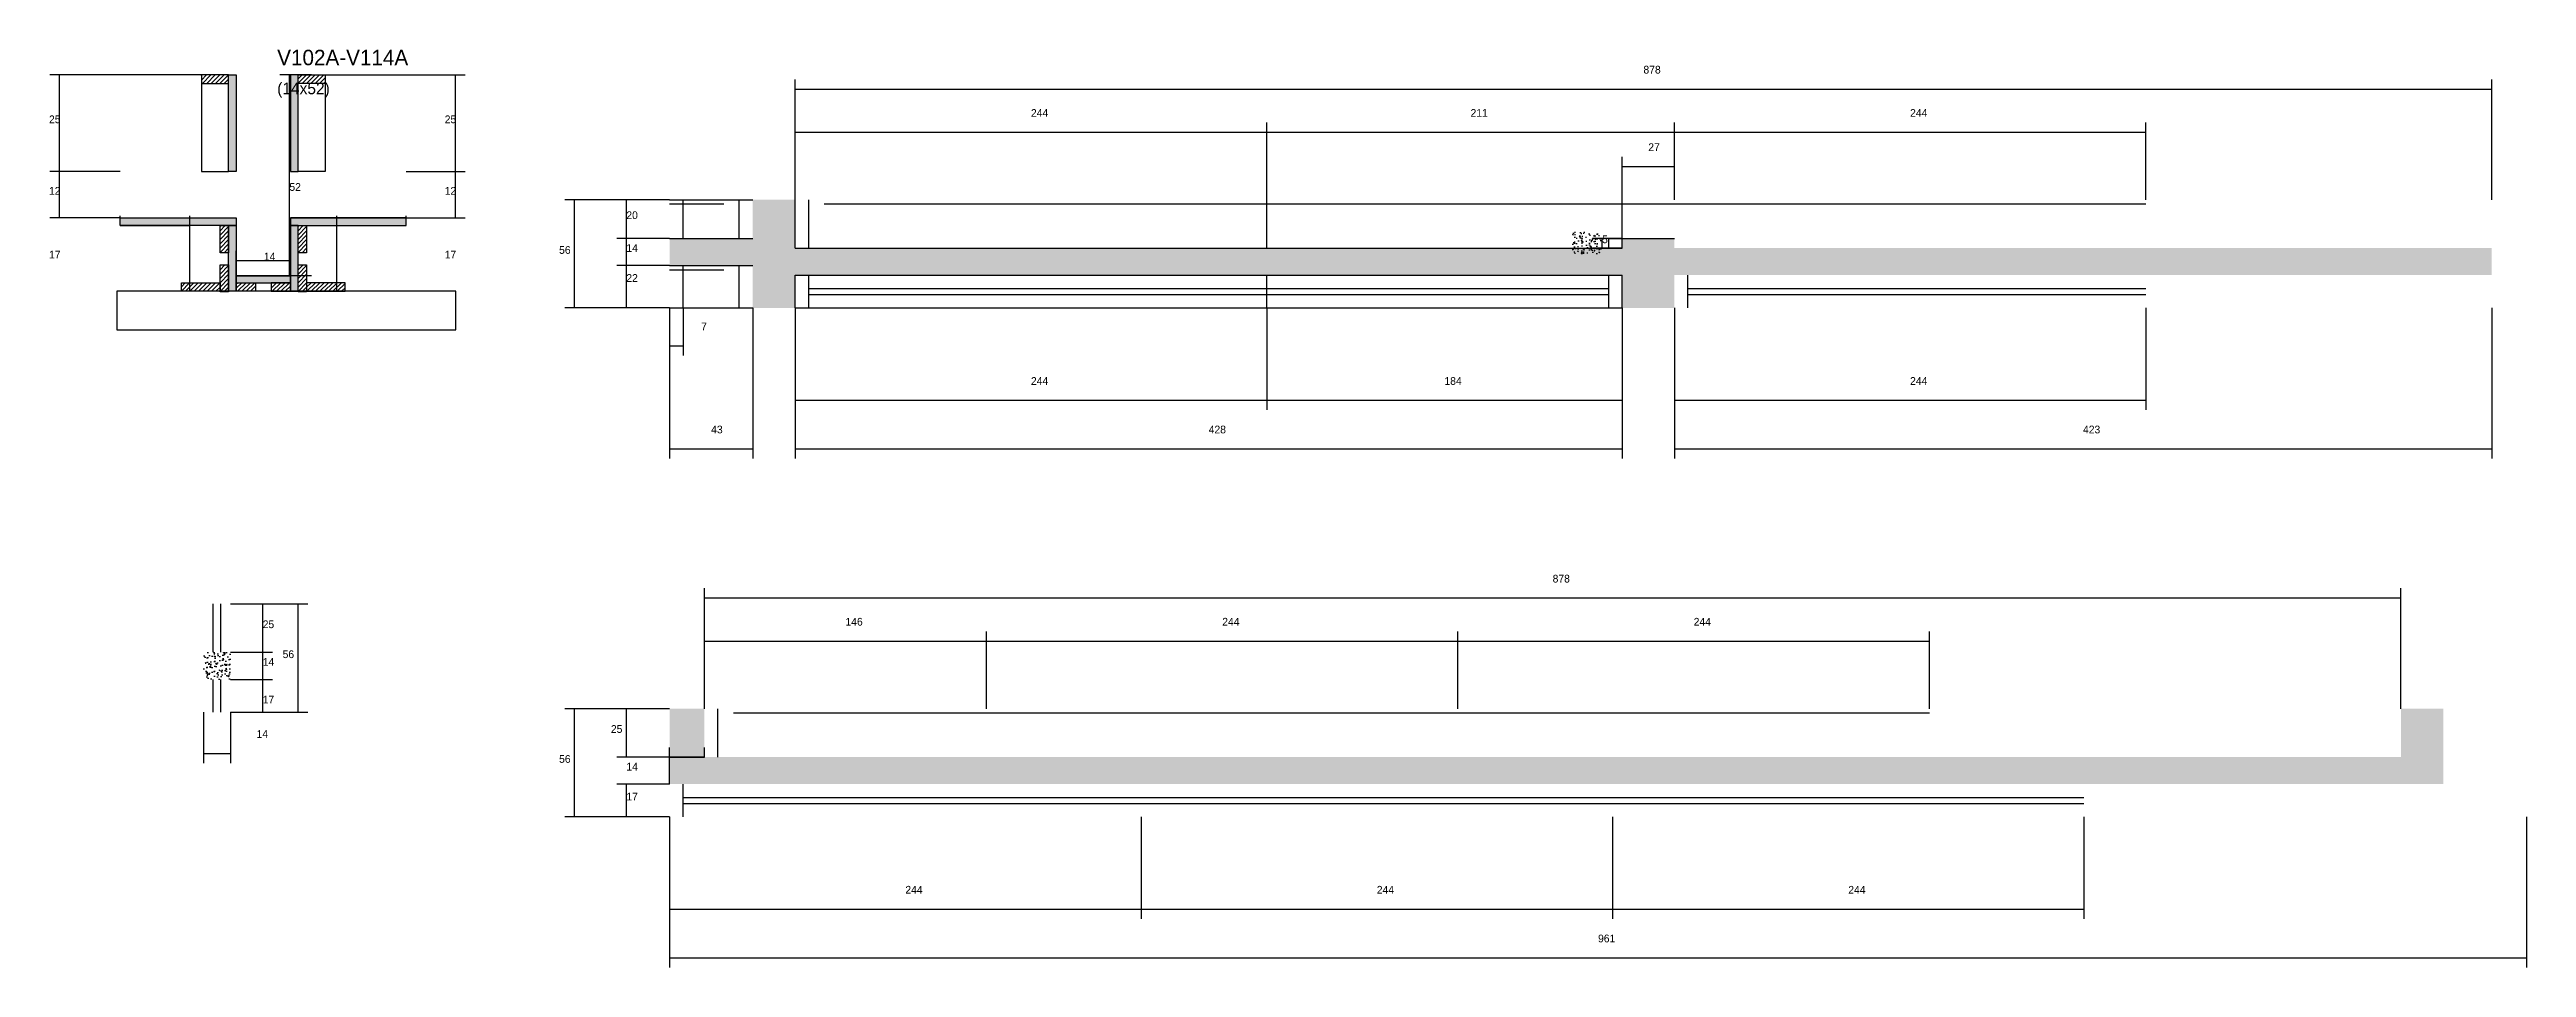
# Model space of a CAD drawing. Header units: metres. Extents: x 152 to 1434, y -2211 to -943.
# Drawn here: x 152 to 1434, y -1418 to -943 of the extents above.
import ezdxf

# ---------------------------------------------------------------- set-up
doc = ezdxf.new("R2010")
doc.units = ezdxf.units.M
for name, color, linetype in [('COTA', 241, 'Continuous'), ('Hachura', 253, 'Continuous'), ('Madeira', 126, 'Continuous'), ('Painéis', 200, 'Continuous'), ('SARR_2.2x7', 40, 'Continuous'), ('SARR_EDITAR', 141, 'Continuous'), ('Texto Seção', 7, 'Continuous')]:
    doc.layers.add(name, color=color, linetype=linetype)

msp = doc.modelspace()

# ---------------------------------------------------------------- hatches: boundary and pattern name
at = {"layer": 'COTA'}
h = msp.add_hatch(dxfattribs=at)
h.set_pattern_fill('AR-CONC', scale=0.03)
h.paths.add_polyline_path([(993, -1060.1), (1416, -1060.1), (1416, -1046.1), (993, -1046.1), (993, -1041.1), (966, -1041.1), (966, -1046.1), (538, -1046.1), (538, -1021.1), (516, -1021.1), (516, -1041.1), (473, -1041.1), (473, -1055.1), (516, -1055.1), (516, -1077.1), (538, -1077.1), (538, -1060.1), (966, -1060.1), (966, -1077.1), (993, -1077.1)])
h = msp.add_hatch(dxfattribs=at)
h.set_pattern_fill('AR-CONC', scale=0.03)
h.paths.add_polyline_path([(955.1, -1049.4), (955.1, -1037.7), (955.1, -1037.7), (940.1, -1037.7), (940.1, -1037.7), (940.1, -1049.4), (940.1, -1049.4), (955.1, -1049.4)])
h = msp.add_hatch(dxfattribs=at)
h.set_pattern_fill('AR-CONC', scale=0.03)
h.paths.add_polyline_path([(245.8, -1255.3), (231.8, -1255.3), (231.8, -1269.3), (245.8, -1269.3)])
h = msp.add_hatch(dxfattribs=at)
h.set_pattern_fill('AR-CONC', scale=0.03)
h.paths.add_polyline_path([(1369, -1309.5), (491, -1309.5), (491, -1284.5), (473, -1284.5), (473, -1323.5), (1373, -1323.5), (1391, -1323.5), (1391, -1284.5), (1369, -1284.5)])
at = {"layer": 'Hachura'}
h = msp.add_hatch(dxfattribs=at)
h.set_pattern_fill('ANSI31', scale=0.5)
h.paths.add_polyline_path([(244.7, -960.9), (244.7, -956.5), (244.7, -956.5), (230.7, -956.5), (230.7, -956.5), (230.7, -960.9), (230.7, -960.9), (244.7, -960.9)])
h = msp.add_hatch(color=8, dxfattribs=at)
h.dxf.hatch_style = 1
h.paths.add_polyline_path([(248.7, -956.5), (244.7, -956.5), (244.7, -1006.5), (248.7, -1006.5)])
h = msp.add_hatch(color=8, dxfattribs=at)
h.dxf.hatch_style = 1
h.paths.add_polyline_path([(280.7, -956.5), (276.7, -956.5), (276.7, -1006.5), (280.7, -1006.5)])
h = msp.add_hatch(dxfattribs=at)
h.set_pattern_fill('ANSI31', scale=0.5)
h.paths.add_polyline_path([(280.7, -960.9), (280.7, -956.5), (280.7, -956.5), (294.7, -956.5), (294.7, -956.5), (294.7, -960.9), (294.7, -960.9), (280.7, -960.9)])
h = msp.add_hatch(color=8, dxfattribs=at)
h.dxf.hatch_style = 1
h.paths.add_polyline_path([(188.7, -1034.5), (188.7, -1030.5), (188.7, -1030.5), (248.7, -1030.5), (248.7, -1030.5), (248.7, -1034.5), (248.7, -1034.5), (188.7, -1034.5)])
h = msp.add_hatch(dxfattribs=at)
h.set_pattern_fill('ANSI31', scale=0.5)
h.paths.add_polyline_path([(244.7, -1048.5), (240.3, -1048.5), (240.3, -1048.5), (240.3, -1034.5), (240.3, -1034.5), (244.7, -1034.5), (244.7, -1034.5), (244.7, -1048.5)])
h = msp.add_hatch(color=8, dxfattribs=at)
h.dxf.hatch_style = 1
h.paths.add_polyline_path([(244.7, -1068.5), (248.7, -1068.5), (248.7, -1034.5), (244.7, -1034.5)])
h = msp.add_hatch(color=8, dxfattribs=at)
h.dxf.hatch_style = 1
h.paths.add_polyline_path([(336.7, -1034.5), (336.7, -1030.5), (336.7, -1030.5), (276.7, -1030.5), (276.7, -1030.5), (276.7, -1034.5), (276.7, -1034.5), (336.7, -1034.5)])
h = msp.add_hatch(color=8, dxfattribs=at)
h.dxf.hatch_style = 1
h.paths.add_polyline_path([(280.7, -1034.5), (276.7, -1034.5), (276.7, -1060.5), (276.7, -1068.5), (280.7, -1068.5)])
h = msp.add_hatch(dxfattribs=at)
h.set_pattern_fill('ANSI31', scale=0.5)
h.paths.add_polyline_path([(285.1, -1048.5), (280.7, -1048.5), (280.7, -1048.5), (280.7, -1034.5), (280.7, -1034.5), (285.1, -1034.5), (285.1, -1034.5), (285.1, -1048.5)])
h = msp.add_hatch(dxfattribs=at)
h.set_pattern_fill('ANSI31', scale=0.5)
h.paths.add_polyline_path([(244.7, -1068.8), (240.3, -1068.8), (240.3, -1068.8), (240.3, -1054.8), (240.3, -1054.8), (244.7, -1054.8), (244.7, -1054.8), (244.7, -1068.8)])
h = msp.add_hatch(color=8, dxfattribs=at)
h.dxf.hatch_style = 1
h.paths.add_polyline_path([(276.7, -1064.1), (276.7, -1060.5), (276.7, -1060.5), (248.7, -1060.5), (248.7, -1060.5), (248.7, -1064.1), (248.7, -1064.1), (276.7, -1064.1)])
h = msp.add_hatch(dxfattribs=at)
h.set_pattern_fill('ANSI31', scale=0.5)
h.paths.add_polyline_path([(285.1, -1068.8), (280.7, -1068.8), (280.7, -1068.8), (280.7, -1054.8), (280.7, -1054.8), (285.1, -1054.8), (285.1, -1054.8), (285.1, -1068.8)])
h = msp.add_hatch(dxfattribs=at)
h.set_pattern_fill('ANSI31', scale=0.5)
h.paths.add_polyline_path([(220.3, -1068.5), (220.3, -1064.1), (220.3, -1064.1), (240.3, -1064.1), (240.3, -1064.1), (240.3, -1068.5), (240.3, -1068.5), (220.3, -1068.5)])
h = msp.add_hatch(dxfattribs=at)
h.set_pattern_fill('ANSI31', scale=0.5)
h.paths.add_polyline_path([(248.7, -1068.5), (248.7, -1064.1), (248.7, -1064.1), (258.7, -1064.1), (258.7, -1064.1), (258.7, -1068.5), (258.7, -1068.5), (248.7, -1068.5)])
h = msp.add_hatch(dxfattribs=at)
h.set_pattern_fill('ANSI31', scale=0.5)
h.paths.add_polyline_path([(276.7, -1068.5), (276.7, -1064.1), (276.7, -1064.1), (266.7, -1064.1), (266.7, -1064.1), (266.7, -1068.5), (266.7, -1068.5), (276.7, -1068.5)])
h = msp.add_hatch(dxfattribs=at)
h.set_pattern_fill('ANSI31', scale=0.5)
h.paths.add_polyline_path([(305.1, -1068.5), (305.1, -1064.1), (305.1, -1064.1), (285.1, -1064.1), (285.1, -1064.1), (285.1, -1068.5), (285.1, -1068.5), (305.1, -1068.5)])

# ---------------------------------------------------------------- linework, layer by layer
at = {"layer": 'COTA'}
for p, q in [((230.7, -956.5), (152.3, -956.5)), ((157.3, -1006.5), (157.3, -956.5)), ((287.7, -956.5), (271.2, -956.5)), ((276.2, -1060.5), (276.2, -956.5)), ((294.7, -956.5), (367.1, -956.5)), ((362.1, -1006.5), (362.1, -956.5)), ((538, -1021.1), (538, -958.8)), ((1416, -1021.1), (1416, -958.8)), ((538, -963.8), (1416, -963.8)), ((538, -1021.1), (538, -981.2)), ((538, -986.2), (782, -986.2)), ((782, -1021.1), (782, -981.2)), ((782, -1021.1), (782, -981.2)), ((782, -986.2), (993, -986.2)), ((993, -1021.1), (993, -981.2)), ((993, -1021.1), (993, -981.2)), ((993, -986.2), (1237, -986.2)), ((1237, -1021.1), (1237, -981.2)), ((966, -1041.1), (966, -998.9)), ((993, -1021.1), (993, -998.9)), ((188.7, -1006.5), (152.3, -1006.5)), ((188.7, -1006.5), (152.3, -1006.5)), ((157.3, -1030.5), (157.3, -1006.5)), ((336.7, -1006.5), (367.1, -1006.5)), ((336.7, -1006.5), (367.1, -1006.5)), ((362.1, -1030.5), (362.1, -1006.5)), ((966, -1003.9), (993, -1003.9)), ((473, -1021.1), (418.8, -1021.1)), ((423.8, -1077.1), (423.8, -1021.1)), ((473, -1021.1), (445.6, -1021.1)), ((450.6, -1041.1), (450.6, -1021.1)), ((188.7, -1030.5), (152.3, -1030.5)), ((188.7, -1034.5), (188.7, -1029.5)), ((188.7, -1034.5), (224.7, -1034.5)), ((224.7, -1068.5), (224.7, -1029.5)), ((300.7, -1068.5), (300.7, -1029.5)), ((300.7, -1034.5), (336.7, -1034.5)), ((336.7, -1034.5), (336.7, -1029.5)), ((336.7, -1030.5), (367.1, -1030.5)), ((248.7, -1068.5), (248.7, -1047.5)), ((276.7, -1068.5), (276.7, -1047.5)), ((473, -1041.1), (445.6, -1041.1)), ((473, -1041.1), (445.6, -1041.1)), ((450.6, -1055.1), (450.6, -1041.1)), ((966, -1041.1), (950.6, -1041.1)), ((966, -1046.1), (950.6, -1046.1)), ((955.6, -1046.1), (955.6, -1041.1)), ((248.7, -1052.5), (276.7, -1052.5)), ((287.7, -1060.5), (271.2, -1060.5)), ((473, -1055.1), (445.6, -1055.1)), ((473, -1055.1), (445.6, -1055.1)), ((450.6, -1077.1), (450.6, -1055.1)), ((473, -1077.1), (418.8, -1077.1)), ((473, -1077.1), (445.6, -1077.1)), ((473, -1077.1), (473, -1101.7)), ((473, -1077.1), (473, -1155)), ((480, -1077.1), (480, -1101.7)), ((516, -1077.1), (516, -1155)), ((538, -1077.1), (538, -1129.9)), ((538, -1077.1), (538, -1155)), ((782, -1077.1), (782, -1129.9)), ((782, -1077.1), (782, -1129.9)), ((966, -1077.1), (966, -1155)), ((966, -1077.1), (966, -1129.9)), ((993, -1077.1), (993, -1129.9)), ((993, -1077.1), (993, -1155)), ((1237, -1077.1), (1237, -1129.9)), ((1416, -1077.1), (1416, -1155)), ((473, -1096.7), (480, -1096.7)), ((538, -1124.9), (782, -1124.9)), ((782, -1124.9), (966, -1124.9)), ((993, -1124.9), (1237, -1124.9)), ((473, -1150), (516, -1150)), ((538, -1150), (966, -1150)), ((993, -1150), (1416, -1150)), ((245.8, -1230.3), (267.4, -1230.3)), ((245.8, -1230.3), (285.7, -1230.3)), ((262.4, -1255.3), (262.4, -1230.3)), ((280.7, -1286.3), (280.7, -1230.3)), ((491, -1284.5), (491, -1222.2)), ((491, -1227.2), (1369, -1227.2)), ((1369, -1284.5), (1369, -1222.2)), ((245.8, -1255.3), (267.4, -1255.3)), ((245.8, -1255.3), (267.4, -1255.3)), ((262.4, -1269.3), (262.4, -1255.3)), ((491, -1284.5), (491, -1244.5)), ((491, -1249.5), (637, -1249.5)), ((637, -1284.5), (637, -1244.5)), ((637, -1284.5), (637, -1244.5)), ((637, -1249.5), (881, -1249.5)), ((881, -1284.5), (881, -1244.5)), ((881, -1284.5), (881, -1244.5)), ((881, -1249.5), (1125, -1249.5)), ((1125, -1284.5), (1125, -1244.5)), ((245.8, -1269.3), (267.4, -1269.3)), ((245.8, -1269.3), (267.4, -1269.3)), ((262.4, -1286.3), (262.4, -1269.3)), ((231.8, -1286.3), (231.8, -1312.6)), ((245.8, -1286.3), (245.8, -1312.6)), ((245.8, -1286.3), (267.4, -1286.3)), ((245.8, -1286.3), (285.7, -1286.3)), ((473, -1284.5), (418.8, -1284.5)), ((423.8, -1340.5), (423.8, -1284.5)), ((473, -1284.5), (445.6, -1284.5)), ((450.6, -1309.5), (450.6, -1284.5)), ((473, -1323.5), (473, -1304.5)), ((491, -1309.5), (491, -1304.5)), ((231.8, -1307.6), (245.8, -1307.6)), ((491, -1309.5), (445.6, -1309.5)), ((473, -1309.5), (491, -1309.5)), ((473, -1323.5), (445.6, -1323.5)), ((450.6, -1340.5), (450.6, -1323.5)), ((473, -1340.5), (418.8, -1340.5)), ((473, -1340.5), (445.6, -1340.5)), ((473, -1340.5), (473, -1393.2)), ((473, -1340.5), (473, -1418.4)), ((717, -1340.5), (717, -1393.2)), ((717, -1340.5), (717, -1393.2)), ((961, -1340.5), (961, -1393.2)), ((961, -1340.5), (961, -1393.2)), ((1205, -1340.5), (1205, -1393.2)), ((1434, -1340.5), (1434, -1418.4)), ((473, -1388.2), (717, -1388.2)), ((717, -1388.2), (961, -1388.2)), ((961, -1388.2), (1205, -1388.2)), ((473, -1413.4), (1434, -1413.4))]:
    msp.add_line(p, q, dxfattribs=at)
at = {"layer": 'Madeira'}
for points in [[(244.7, -960.9), (244.7, -956.5), (230.7, -956.5), (230.7, -960.9)], [(244.7, -956.5), (230.7, -956.5), (230.7, -1006.5), (244.7, -1006.5)], [(280.7, -960.9), (280.7, -956.5), (294.7, -956.5), (294.7, -960.9)], [(280.7, -956.5), (294.7, -956.5), (294.7, -1006.5), (280.7, -1006.5)], [(244.7, -1048.5), (240.3, -1048.5), (240.3, -1034.5), (244.7, -1034.5)], [(285.1, -1048.5), (280.7, -1048.5), (280.7, -1034.5), (285.1, -1034.5)], [(244.7, -1068.8), (240.3, -1068.8), (240.3, -1054.8), (244.7, -1054.8)], [(285.1, -1068.8), (280.7, -1068.8), (280.7, -1054.8), (285.1, -1054.8)], [(186.9, -1088.5), (362.4, -1088.5), (362.4, -1068.5), (186.9, -1068.5)], [(220.3, -1068.5), (220.3, -1064.1), (240.3, -1064.1), (240.3, -1068.5)], [(248.7, -1068.5), (248.7, -1064.1), (258.7, -1064.1), (258.7, -1068.5)], [(276.7, -1068.5), (276.7, -1064.1), (266.7, -1064.1), (266.7, -1068.5)], [(305.1, -1068.5), (305.1, -1064.1), (285.1, -1064.1), (285.1, -1068.5)]]:
    msp.add_lwpolyline(points, close=True, dxfattribs=at)
at = {"layer": 'Painéis'}
for p, q in [((473, -1021.1), (516, -1021.1)), ((538, -1046.1), (538, -1021.1)), ((782, -1046.1), (782, -1021.1)), ((188.7, -1030.5), (248.7, -1030.5)), ((276.7, -1030.5), (336.7, -1030.5)), ((473, -1041.1), (516, -1041.1)), ((538, -1046.1), (966, -1046.1)), ((966, -1041.1), (993, -1041.1)), ((966, -1046.1), (966, -1041.1)), ((248.7, -1060.5), (276.7, -1060.5)), ((473, -1055.1), (516, -1055.1)), ((538, -1060.1), (966, -1060.1)), ((538, -1077.1), (538, -1060.1)), ((782, -1077.1), (782, -1060.1)), ((966, -1077.1), (966, -1060.1)), ((473, -1077.1), (516, -1077.1)), ((538, -1077.1), (966, -1077.1))]:
    msp.add_line(p, q, dxfattribs=at)
for points in [[(244.7, -956.5), (248.7, -956.5), (248.7, -1006.5), (244.7, -1006.5)], [(280.7, -956.5), (276.7, -956.5), (276.7, -1006.5), (280.7, -1006.5)], [(188.7, -1034.5), (188.7, -1030.5), (248.7, -1030.5), (248.7, -1034.5)], [(244.7, -1034.5), (248.7, -1034.5), (248.7, -1068.5), (244.7, -1068.5)], [(336.7, -1034.5), (336.7, -1030.5), (276.7, -1030.5), (276.7, -1034.5)], [(280.7, -1034.5), (276.7, -1034.5), (276.7, -1068.5), (280.7, -1068.5)], [(276.7, -1064.1), (276.7, -1060.5), (248.7, -1060.5), (248.7, -1064.1)]]:
    msp.add_lwpolyline(points, close=True, dxfattribs=at)
at = {"layer": 'SARR_2.2x7'}
for p, q in [((473, -1023.3), (501, -1023.3)), ((480, -1041.1), (480, -1021.1)), ((509, -1041.1), (509, -1021.1)), ((545, -1046.1), (545, -1021.1)), ((553, -1023.3), (782, -1023.3)), ((782, -1023.3), (993, -1023.3)), ((993, -1023.3), (1237, -1023.3)), ((959, -1046.1), (959, -1041.1)), ((959, -1041.1), (966, -1041.1)), ((473, -1057.3), (501, -1057.3)), ((480, -1077.1), (480, -1055.1)), ((509, -1077.1), (509, -1055.1)), ((545, -1077.1), (545, -1060.1)), ((959, -1077.1), (959, -1060.1)), ((1000, -1077.1), (1000, -1060.1)), ((545, -1067.1), (782, -1067.1)), ((545, -1070.1), (782, -1070.1)), ((782, -1067.1), (959, -1067.1)), ((782, -1070.1), (959, -1070.1)), ((1000, -1067.1), (1237, -1067.1)), ((1000, -1070.1), (1237, -1070.1)), ((498, -1309.5), (498, -1284.5)), ((506, -1286.7), (637, -1286.7)), ((637, -1286.7), (881, -1286.7)), ((881, -1286.7), (1125, -1286.7)), ((480, -1340.5), (480, -1323.5)), ((480, -1330.5), (717, -1330.5)), ((717, -1330.5), (961, -1330.5)), ((961, -1330.5), (1205, -1330.5)), ((480, -1333.5), (717, -1333.5)), ((717, -1333.5), (961, -1333.5)), ((961, -1333.5), (1205, -1333.5))]:
    msp.add_line(p, q, dxfattribs=at)
at = {"layer": 'SARR_EDITAR'}
for p, q in [((236.8, -1255.3), (236.8, -1230.3)), ((240.8, -1255.3), (240.8, -1230.3)), ((236.8, -1286.3), (236.8, -1269.3)), ((240.8, -1286.3), (240.8, -1269.3))]:
    msp.add_line(p, q, dxfattribs=at)

# ---------------------------------------------------------------- texts
at = {"layer": 'COTA'}
for s, p in [('878', (977, -955.8)), ('244', (660, -978.2)), ('211', (887.5, -978.2)), ('244', (1115, -978.2)), ('25', (151.8, -981.5)), ('25', (356.6, -981.5)), ('27', (979.5, -995.9)), ('52', (276.2, -1016.5)), ('12', (151.8, -1018.5)), ('12', (356.6, -1018.5)), ('20', (450.6, -1031.1)), ('17', (151.8, -1051.5)), ('14', (263, -1052.5)), ('17', (356.6, -1051.5)), ('56', (415.8, -1049.1)), ('14', (450.6, -1048.1)), ('5', (955.6, -1043.6)), ('22', (450.6, -1063.6)), ('7', (489.3, -1088.7)), ('244', (660, -1116.9)), ('184', (874, -1116.9)), ('244', (1115, -1116.9)), ('43', (494.5, -1142)), ('428', (752, -1142)), ('423', (1204.5, -1142)), ('878', (930, -1219.2)), ('25', (262.4, -1242.8)), ('146', (564, -1241.5)), ('244', (759, -1241.5)), ('244', (1003, -1241.5)), ('56', (272.7, -1258.3)), ('14', (262.4, -1262.3)), ('17', (262.4, -1281.8)), ('25', (442.6, -1297)), ('14', (259.2, -1299.6)), ('56', (415.8, -1312.5)), ('14', (450.6, -1316.5)), ('17', (450.6, -1332)), ('244', (595, -1380.2)), ('244', (839, -1380.2)), ('244', (1083, -1380.2)), ('961', (953.5, -1405.4))]:
    msp.add_text(s, height=4, dxfattribs=at).set_placement(p)
at = {"layer": 'Texto Seção'}
for s, height, p in [('V102A-V114A', 8, (269.9, -951.5)), ('(14x52)', 6, (269.9, -966.5))]:
    msp.add_text(s, height=height, dxfattribs=at).set_placement(p)

doc.saveas('drawing.dxf')
